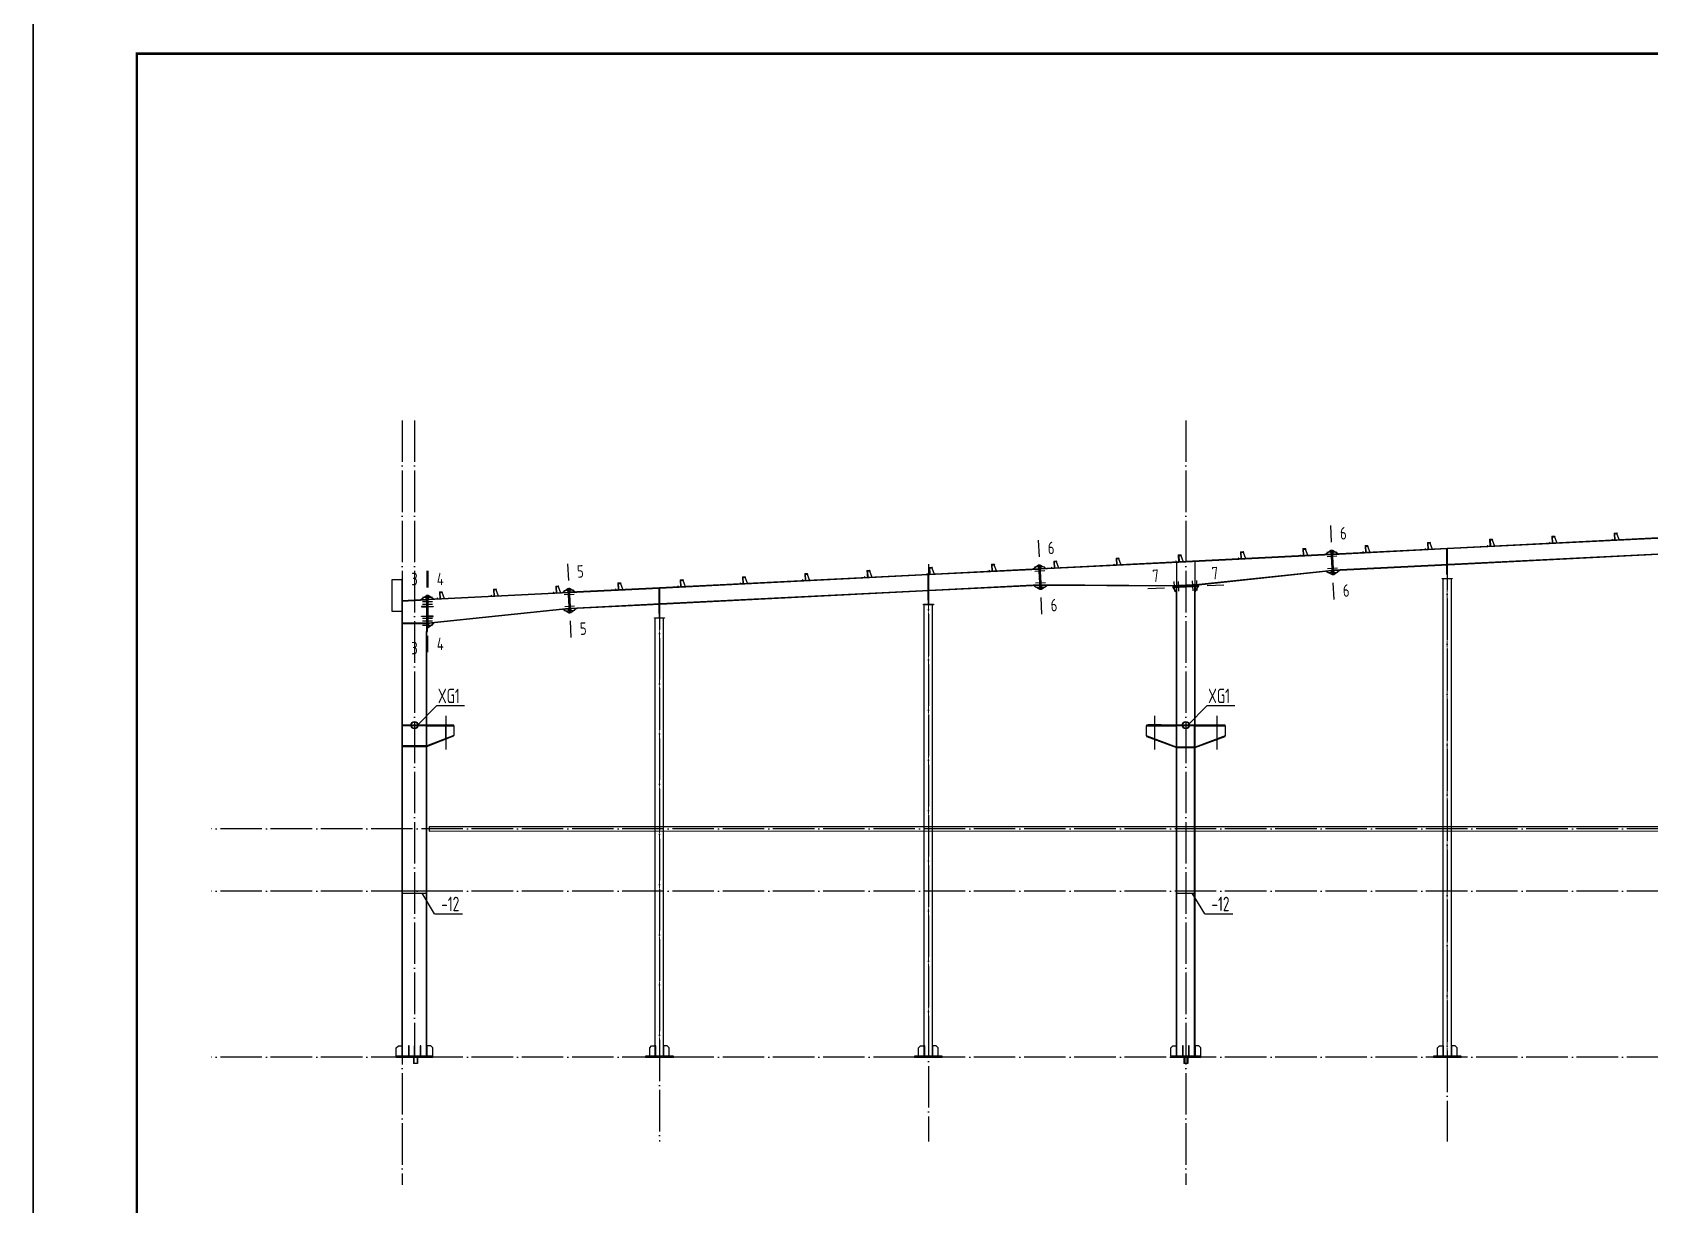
# Model space of a CAD drawing. Extents: x 447413 to 2975780, y -1432727 to 1301644.
# Drawn here: x 2617178 to 2656141, y -1015019 to -986768 of the extents above; entities that cross this region are included whole.
import ezdxf
from ezdxf.enums import TextEntityAlignment as Align

# ---------------------------------------------------------------- set-up
doc = ezdxf.new("R2010")
doc.units = 0
doc.header["$LTSCALE"] = 1000
doc.header["$MEASUREMENT"] = 0
for name, pattern in [('ACAD_ISO04W100', [30.5, 24, -3, 0.5, -3]), ('DOTE', [2.42, 2, -0.2, 0.02, -0.2]), ('线型4', [500, 150, -100, 150, -100])]:
    doc.linetypes.add(name, pattern=pattern)
for name, color, linetype in [('10', 7, 'Continuous'), ('114', 2, 'Continuous'), ('116', 1, 'Continuous'), ('14', 2, 'Continuous'), ('DOTE', 1, 'Continuous'), ('TDB_中实线', 7, 'Continuous'), ('TDB_中心线', 1, 'ACAD_ISO04W100'), ('THIN', 7, 'Continuous'), ('XG', 5, 'Continuous'), ('图框', 253, 'Continuous'), ('柱子', 3, 'Continuous'), ('钢板标注', 253, 'Continuous')]:
    doc.layers.add(name, color=color, linetype=linetype)
doc.layers.add('檩条', color=7, linetype='Continuous', lineweight=18)
doc.layers.add('门窗', color=3, linetype='线型4', lineweight=18)
doc.styles.add('PkpmHz', font='Pkpmeng', dxfattribs={"width": 0.6, "bigfont": 'hztxt'})
doc.styles.add('TSSD_Label', font='Tssdeng.shx', dxfattribs={"width": 0.7, "bigfont": 'hztxt.shx'})

# ---------------------------------------------------------------- blocks, each defined once
blk = doc.blocks.new('A$C3FEA3028')
at = {"layer": 'DOTE', "linetype": 'DOTE', "ltscale": 2}
blk.add_line((63, 169), (63, 0), dxfattribs=at)
at = {"layer": 'TDB_中实线'}
for p, q in [((5, 154), (-45, 0)), ((55, 154), (5, 154)), ((55, 160), (55, 0)), ((61, 26), (56, 26)), ((61, 0), (-45, 0))]:
    blk.add_line(p, q, dxfattribs=at)
at = {"layer": 'TDB_中实线', "const_width": 3.75}
for points in [[(64, 127), (53, 127)], [(64, 63), (53, 63)]]:
    blk.add_lwpolyline(points, dxfattribs=at)
at = {"layer": 'TDB_中实线'}
blk.add_lwpolyline([(61, 26), (55, 26), (55, 160), (61, 160)], close=True, dxfattribs=at)
at = {"layer": 'TDB_中心线', "ltscale": 20}
for p, q in [((67, 127), (51, 127)), ((67, 63), (51, 63))]:
    blk.add_line(p, q, dxfattribs=at)
at = {"layer": '檩条'}
blk.add_lwpolyline([(3, 164), (61, 164), (61, 0), (116, 0), (128, 23), (124, 25), (113, 4), (64, 4), (64, 169), (0, 169), (-12, 146), (-8, 144), (3, 164)], dxfattribs=at)
blk = doc.blocks.new('A$C6B0021A6')
at = {"layer": '图框', "color": 2, "const_width": 40, "elevation": -84000}
blk.add_lwpolyline([(20, 84120), (118920, 84120), (118920, 20), (20, 20)], close=True, dxfattribs=at)
at = {"layer": '图框', "color": 153, "const_width": 58, "elevation": -84000}
blk.add_lwpolyline([(111420, 1020), (2520, 1020), (2520, 83120), (111420, 83120)], close=True, dxfattribs=at)

msp = doc.modelspace()

# ---------------------------------------------------------------- linework, layer by layer
at = {"color": 4, "elevation": 126000}
msp.add_lwpolyline([(2720975.7, -1005912.5), (2626735.7, -1005913.7), (2626735.7, -1006015.1), (2720975.7, -1006014)], close=True, dxfattribs=at)
at = {"layer": '10'}
for p, q in [((2648451.2, -998655.1, 126000), (2648471.2, -999054.6, 126000)), ((2641411.3, -999007.3, 126000), (2641431.2, -999406.8, 126000)), ((2626685.7, -999742.4, 126000), (2626685.7, -1000142.4, 126000)), ((2626705.7, -999742.4, 126000), (2626705.7, -1000142.4, 126000)), ((2630071.2, -999574.3, 126000), (2630091.2, -999973.8, 126000)), ((2644051.5, -1000171.9, 126000), (2644451.1, -1000154.1, 126000)), ((2645880.1, -1000090.4, 126000), (2645480.5, -1000108.2, 126000)), ((2648540.2, -1000433.9, 126000), (2648520.2, -1000034.4, 126000)), ((2641500.2, -1000786, 126000), (2641480.2, -1000386.5, 126000)), ((2626705.7, -1001707.4, 126000), (2626705.7, -1001307.4, 126000)), ((2630160.1, -1001352.1, 126000), (2630140.1, -1000952.6, 126000)), ((2626685.7, -1001807.4, 126000), (2626685.7, -1001407.4, 126000))]:
    msp.add_line(p, q, dxfattribs=at)
at = {"layer": '114'}
for p, q in [((2648603.3, -999293.3, 126000), (2648363.6, -999305.3, 126000)), ((2641563.3, -999645.5, 126000), (2641323.6, -999657.5, 126000)), ((2641568.4, -999747.4, 126000), (2641328.7, -999759.3, 126000)), ((2648608.4, -999395.1, 126000), (2648368.7, -999407.1, 126000)), ((2648622.7, -999680.8, 126000), (2648383, -999692.8, 126000)), ((2641582.7, -1000033, 126000), (2641343, -1000045, 126000)), ((2641587.8, -1000134.9, 126000), (2641348.1, -1000146.8, 126000)), ((2644700.2, -1000243.1, 126000), (2644689.5, -1000003.3, 126000)), ((2644800.1, -1000238.6, 126000), (2644789.4, -999998.9, 126000)), ((2645140.2, -1000223.5, 126000), (2645129.5, -999983.7, 126000)), ((2645240.1, -1000219, 126000), (2645229.4, -999979.3, 126000)), ((2648627.8, -999782.7, 126000), (2648388.1, -999794.7, 126000)), ((2626815.7, -1000387.9, 126000), (2626575.7, -1000387.9, 126000)), ((2626815.7, -1000489.9, 126000), (2626575.7, -1000489.9, 126000)), ((2626815.7, -1000559.9, 126000), (2626575.7, -1000559.9, 126000)), ((2630223.3, -1000212.5, 126000), (2629983.6, -1000224.4, 126000)), ((2630228.4, -1000314.4, 126000), (2629988.7, -1000326.3, 126000)), ((2626815.7, -1000890.3, 126000), (2626575.7, -1000890.3, 126000)), ((2630242.7, -1000600, 126000), (2630003, -1000612, 126000)), ((2630247.8, -1000701.9, 126000), (2630008.1, -1000713.8, 126000)), ((2626815.7, -1000960.3, 126000), (2626575.7, -1000960.3, 126000)), ((2626815.7, -1001062.4, 126000), (2626575.7, -1001062.4, 126000))]:
    msp.add_line(p, q, dxfattribs=at)
at = {"layer": '114', "color": 1, "lineweight": 70}
for p, q in [((2648503.4, -999298.3, 126000), (2648463.5, -999300.3, 126000)), ((2641463.5, -999650.5, 126000), (2641423.5, -999652.5, 126000)), ((2641468.6, -999752.3, 126000), (2641428.6, -999754.3, 126000)), ((2648508.5, -999400.1, 126000), (2648468.6, -999402.1, 126000)), ((2648522.8, -999685.8, 126000), (2648482.9, -999687.8, 126000)), ((2641482.8, -1000038, 126000), (2641442.9, -1000040, 126000)), ((2641487.9, -1000139.9, 126000), (2641448, -1000141.9, 126000)), ((2644695.8, -1000143.2, 126000), (2644694, -1000103.2, 126000)), ((2644795.7, -1000138.7, 126000), (2644793.9, -1000098.8, 126000)), ((2645135.7, -1000123.6, 126000), (2645134, -1000083.6, 126000)), ((2645235.7, -1000119.1, 126000), (2645233.9, -1000079.2, 126000)), ((2648527.9, -999787.7, 126000), (2648488, -999789.7, 126000)), ((2626715.7, -1000387.9, 126000), (2626675.7, -1000387.9, 126000)), ((2626715.7, -1000489.9, 126000), (2626675.7, -1000489.9, 126000)), ((2626715.7, -1000559.9, 126000), (2626675.7, -1000559.9, 126000)), ((2630123.4, -1000217.5, 126000), (2630083.5, -1000219.5, 126000)), ((2630128.5, -1000319.4, 126000), (2630088.6, -1000321.4, 126000)), ((2626715.7, -1000890.3, 126000), (2626675.7, -1000890.3, 126000)), ((2630142.8, -1000605, 126000), (2630102.8, -1000607, 126000)), ((2630147.9, -1000706.9, 126000), (2630107.9, -1000708.9, 126000)), ((2626715.7, -1000960.3, 126000), (2626675.7, -1000960.3, 126000)), ((2626715.7, -1001062.4, 126000), (2626675.7, -1001062.4, 126000))]:
    msp.add_line(p, q, dxfattribs=at)
at = {"layer": '116', "ltscale": 0.1}
for p, q in [((2626360.7, -1011464.4, 126000), (2626360.7, -1011614.4, 126000)), ((2626369.2, -1011464.4, 126000), (2626369.2, -1011614.4, 126000)), ((2626452.2, -1011464.4, 126000), (2626452.2, -1011614.4, 126000)), ((2626460.7, -1011464.4, 126000), (2626460.7, -1011614.4, 126000)), ((2644915.7, -1011464.4, 126000), (2644915.7, -1011614.4, 126000)), ((2644924.2, -1011464.4, 126000), (2644924.2, -1011614.4, 126000)), ((2645007.2, -1011464.4, 126000), (2645007.2, -1011614.4, 126000)), ((2645015.7, -1011464.4, 126000), (2645015.7, -1011614.4, 126000)), ((2626460.7, -1011614.4, 126000), (2626360.7, -1011614.4, 126000)), ((2645015.7, -1011614.4, 126000), (2644915.7, -1011614.4, 126000))]:
    msp.add_line(p, q, dxfattribs=at)
at = {"layer": '14'}
for p, q in [((2648461.2, -999255.3, 126000), (2648330.9, -999352, 126000)), ((2648330.9, -999352, 126000), (2648445.7, -999346.2, 126000)), ((2648445.7, -999346.2, 126000), (2648464.7, -999325.3, 126000)), ((2648481.2, -999254.3, 126000), (2648461.2, -999255.3, 126000)), ((2648461.2, -999255.3, 126000), (2648490.2, -999835.6, 126000)), ((2648464.7, -999325.3, 126000), (2648461.2, -999255.3, 126000)), ((2648501.2, -999253.3, 126000), (2648481.2, -999254.3, 126000)), ((2648481.2, -999254.3, 126000), (2648510.2, -999834.6, 126000)), ((2648510.2, -999834.6, 126000), (2648481.2, -999254.3, 126000)), ((2648530.2, -999833.6, 126000), (2648501.2, -999253.3, 126000)), ((2648640.5, -999336.5, 126000), (2648501.2, -999253.3, 126000)), ((2648501.2, -999253.3, 126000), (2648504.7, -999323.3, 126000)), ((2648504.7, -999323.3, 126000), (2648525.6, -999342.2, 126000)), ((2648525.6, -999342.2, 126000), (2648640.5, -999336.5, 126000)), ((2651260.7, -999217.3, 126000), (2651248.7, -999217.9, 126000)), ((2651248.7, -999217.9, 126000), (2651248.7, -999594.4, 126000)), ((2651260.7, -999593.8, 126000), (2651260.7, -999217.3, 126000)), ((2641421.3, -999607.5, 126000), (2641290.9, -999704.1, 126000)), ((2641290.9, -999704.1, 126000), (2641405.8, -999698.4, 126000)), ((2641405.8, -999698.4, 126000), (2641424.7, -999677.4, 126000)), ((2641441.2, -999606.5, 126000), (2641421.3, -999607.5, 126000)), ((2641421.3, -999607.5, 126000), (2641450.3, -1000187.8, 126000)), ((2641424.7, -999677.4, 126000), (2641421.3, -999607.5, 126000)), ((2641461.2, -999605.5, 126000), (2641441.2, -999606.5, 126000)), ((2641441.2, -999606.5, 126000), (2641470.2, -1000186.8, 126000)), ((2641470.2, -1000186.8, 126000), (2641441.2, -999606.5, 126000)), ((2641490.2, -1000185.8, 126000), (2641461.2, -999605.5, 126000)), ((2641600.5, -999688.7, 126000), (2641461.2, -999605.5, 126000)), ((2641461.2, -999605.5, 126000), (2641464.7, -999675.4, 126000)), ((2641464.7, -999675.4, 126000), (2641485.7, -999694.4, 126000)), ((2641485.7, -999694.4, 126000), (2641600.5, -999688.7, 126000)), ((2644750.7, -999543.2, 126000), (2644740.7, -999543.7, 126000)), ((2644740.7, -999543.7, 126000), (2644740.7, -1000101.1, 126000)), ((2644750.7, -1000100.7, 126000), (2644750.7, -999543.2, 126000)), ((2645190.7, -999521.2, 126000), (2645180.7, -999521.7, 126000)), ((2645180.7, -999521.7, 126000), (2645180.7, -1000081.5, 126000)), ((2645190.7, -1000081.1, 126000), (2645190.7, -999521.2, 126000)), ((2648465.8, -999746.9, 126000), (2648351.5, -999759.2, 126000)), ((2648351.5, -999759.2, 126000), (2648490.2, -999834.6, 126000)), ((2648486.7, -999764.7, 126000), (2648465.8, -999746.9, 126000)), ((2648490.2, -999834.6, 126000), (2648486.7, -999764.7, 126000)), ((2648545.6, -999741.7, 126000), (2648526.7, -999762.7, 126000)), ((2648526.7, -999762.7, 126000), (2648530.2, -999832.6, 126000)), ((2648530.2, -999832.6, 126000), (2648660.5, -999736, 126000)), ((2648660.5, -999736, 126000), (2648545.6, -999741.7, 126000)), ((2651248.7, -999594.4, 126000), (2651260.7, -999593.8, 126000)), ((2651260.7, -999605.8, 126000), (2651248.7, -999606.4, 126000)), ((2651248.7, -999606.4, 126000), (2651248.7, -999825.6, 126000)), ((2651260.7, -999825.6, 126000), (2651260.7, -999605.8, 126000)), ((2651270.7, -999705.6, 126000), (2651260.7, -999705.6, 126000)), ((2651260.7, -999705.6, 126000), (2651260.7, -999925.6, 126000)), ((2651270.7, -999925.6, 126000), (2651270.7, -999705.6, 126000)), ((2632280.7, -1000166.7, 126000), (2632268.7, -1000167.3, 126000)), ((2632268.7, -1000167.3, 126000), (2632268.7, -1000543.8, 126000)), ((2632280.7, -1000543.2, 126000), (2632280.7, -1000166.7, 126000)), ((2638760.7, -999842.7, 126000), (2638748.7, -999843.3, 126000)), ((2638748.7, -999843.3, 126000), (2638748.7, -1000219.7, 126000)), ((2638760.7, -1000219.1, 126000), (2638760.7, -999842.7, 126000)), ((2641425.7, -1000097.9, 126000), (2641310.9, -1000103.7, 126000)), ((2641310.9, -1000103.7, 126000), (2641450.2, -1000186.8, 126000)), ((2641446.7, -1000116.9, 126000), (2641425.7, -1000097.9, 126000)), ((2641450.2, -1000186.8, 126000), (2641446.7, -1000116.9, 126000)), ((2641505.7, -1000095.1, 126000), (2641486.7, -1000114.9, 126000)), ((2641486.7, -1000114.9, 126000), (2641490.2, -1000184.8, 126000)), ((2641490.2, -1000184.8, 126000), (2641620.7, -1000095.9, 126000)), ((2641620.7, -1000095.9, 126000), (2641505.7, -1000095.1, 126000)), ((2645278.9, -1000077.1, 126000), (2644649.1, -1000105.2, 126000)), ((2644649.1, -1000105.2, 126000), (2644650, -1000125.2, 126000)), ((2644650, -1000125.2, 126000), (2645279.8, -1000097.1, 126000)), ((2645279.8, -1000097.1, 126000), (2644650, -1000125.2, 126000)), ((2644650, -1000125.2, 126000), (2644650.9, -1000145.2, 126000)), ((2644650.9, -1000145.2, 126000), (2645280.7, -1000117.1, 126000)), ((2644720.7, -1000142.1, 126000), (2644655.8, -1000145, 126000)), ((2644655.8, -1000145, 126000), (2644740.7, -1000271.2, 126000)), ((2644740.7, -1000161.2, 126000), (2644720.7, -1000142.1, 126000)), ((2644740.7, -1000101.1, 126000), (2644750.7, -1000100.7, 126000)), ((2644740.7, -1000271.2, 126000), (2644740.7, -1000161.2, 126000)), ((2645180.7, -1000081.5, 126000), (2645190.7, -1000081.1, 126000)), ((2645190.7, -1000251.1, 126000), (2645275.6, -1000117.3, 126000)), ((2645210.7, -1000120.2, 126000), (2645190.7, -1000141.1, 126000)), ((2645190.7, -1000141.1, 126000), (2645190.7, -1000251.1, 126000)), ((2645275.6, -1000117.3, 126000), (2645210.7, -1000120.2, 126000)), ((2645279.8, -1000097.1, 126000), (2645278.9, -1000077.1, 126000)), ((2645280.7, -1000117.1, 126000), (2645279.8, -1000097.1, 126000)), ((2648490.2, -999835.6, 126000), (2648510.2, -999834.6, 126000)), ((2648510.2, -999834.6, 126000), (2648530.2, -999833.6, 126000)), ((2651145.7, -999935.6, 126000), (2651145.7, -999925.6, 126000)), ((2651145.7, -999925.6, 126000), (2651385.7, -999925.6, 126000)), ((2651385.7, -999935.6, 126000), (2651145.7, -999935.6, 126000)), ((2651248.7, -999825.6, 126000), (2651260.7, -999825.6, 126000)), ((2651260.7, -999925.6, 126000), (2651270.7, -999925.6, 126000)), ((2651385.7, -999925.6, 126000), (2651385.7, -999935.6, 126000)), ((2626675.7, -1000434.9, 126000), (2626085.7, -1000464.4, 126000)), ((2626085.7, -1000476.4, 126000), (2626675.7, -1000446.9, 126000)), ((2626085.7, -1000464.4, 126000), (2626085.7, -1000476.4, 126000)), ((2626675.7, -1000344.9, 126000), (2626540.9, -1000441.7, 126000)), ((2626540.9, -1000441.7, 126000), (2626655.7, -1000435.9, 126000)), ((2626655.7, -1000435.9, 126000), (2626675.7, -1000414.9, 126000)), ((2626695.7, -1000342.4, 126000), (2626675.7, -1000342.4, 126000)), ((2626675.7, -1000342.4, 126000), (2626675.7, -1001207.4, 126000)), ((2626675.7, -1000414.9, 126000), (2626675.7, -1000344.9, 126000)), ((2626675.7, -1000446.9, 126000), (2626675.7, -1000434.9, 126000)), ((2626695.7, -1001207.4, 126000), (2626695.7, -1000342.4, 126000)), ((2626715.7, -1000342.4, 126000), (2626695.7, -1000342.4, 126000)), ((2626695.7, -1000342.4, 126000), (2626695.7, -1001107.4, 126000)), ((2626715.7, -1001107.4, 126000), (2626715.7, -1000342.4, 126000)), ((2626850.5, -1000426.2, 126000), (2626715.7, -1000342.9, 126000)), ((2626715.7, -1000342.9, 126000), (2626715.7, -1000412.9, 126000)), ((2626715.7, -1000412.9, 126000), (2626735.7, -1000431.9, 126000)), ((2626735.7, -1000431.9, 126000), (2626850.5, -1000426.2, 126000)), ((2630081.2, -1000174.5, 126000), (2629950.9, -1000271.2, 126000)), ((2629950.9, -1000271.2, 126000), (2630065.7, -1000265.4, 126000)), ((2630065.7, -1000265.4, 126000), (2630084.7, -1000244.4, 126000)), ((2630101.2, -1000173.5, 126000), (2630081.2, -1000174.5, 126000)), ((2630081.2, -1000174.5, 126000), (2630110.2, -1000753.8, 126000)), ((2630084.7, -1000244.4, 126000), (2630081.2, -1000174.5, 126000)), ((2630121.2, -1000172.5, 126000), (2630101.2, -1000173.5, 126000)), ((2630101.2, -1000173.5, 126000), (2630130.2, -1000752.8, 126000)), ((2630130.2, -1000752.8, 126000), (2630101.2, -1000173.5, 126000)), ((2630150.1, -1000751.8, 126000), (2630121.2, -1000172.5, 126000)), ((2630260.5, -1000255.7, 126000), (2630121.2, -1000172.5, 126000)), ((2630121.2, -1000172.5, 126000), (2630124.7, -1000242.4, 126000)), ((2630124.7, -1000242.4, 126000), (2630145.6, -1000261.4, 126000)), ((2630145.6, -1000261.4, 126000), (2630260.5, -1000255.7, 126000)), ((2632268.7, -1000543.8, 126000), (2632280.7, -1000543.2, 126000)), ((2632280.7, -1000555.1, 126000), (2632268.7, -1000555.7, 126000)), ((2632268.7, -1000555.7, 126000), (2632268.7, -1000774.9, 126000)), ((2632280.7, -1000774.9, 126000), (2632280.7, -1000555.1, 126000)), ((2638645.7, -1000560.9, 126000), (2638645.7, -1000550.9, 126000)), ((2638645.7, -1000550.9, 126000), (2638885.7, -1000550.9, 126000)), ((2638885.7, -1000560.9, 126000), (2638645.7, -1000560.9, 126000)), ((2638748.7, -1000219.7, 126000), (2638760.7, -1000219.1, 126000)), ((2638760.7, -1000231.2, 126000), (2638748.7, -1000231.8, 126000)), ((2638748.7, -1000231.8, 126000), (2638748.7, -1000450.9, 126000)), ((2638748.7, -1000450.9, 126000), (2638760.7, -1000450.9, 126000)), ((2638760.7, -1000450.9, 126000), (2638760.7, -1000231.2, 126000)), ((2638770.7, -1000330.9, 126000), (2638760.7, -1000330.9, 126000)), ((2638760.7, -1000330.9, 126000), (2638760.7, -1000550.9, 126000)), ((2638760.7, -1000550.9, 126000), (2638770.7, -1000550.9, 126000)), ((2638770.7, -1000550.9, 126000), (2638770.7, -1000330.9, 126000)), ((2638885.7, -1000550.9, 126000), (2638885.7, -1000560.9, 126000)), ((2641450.3, -1000187.8, 126000), (2641470.2, -1000186.8, 126000)), ((2641470.2, -1000186.8, 126000), (2641490.2, -1000185.8, 126000)), ((2626675.7, -1000604.9, 126000), (2626555.7, -1000604.9, 126000)), ((2626555.7, -1000604.9, 126000), (2626555.7, -1000614.9, 126000)), ((2626555.7, -1000614.9, 126000), (2626675.7, -1000614.9, 126000)), ((2626555.7, -1000845.3, 126000), (2626555.7, -1000835.3, 126000)), ((2626555.7, -1000835.3, 126000), (2626675.7, -1000835.3, 126000)), ((2626675.7, -1000845.3, 126000), (2626555.7, -1000845.3, 126000)), ((2626675.7, -1000614.9, 126000), (2626675.7, -1000604.9, 126000)), ((2626675.7, -1000835.3, 126000), (2626675.7, -1000845.3, 126000)), ((2626715.7, -1000604.9, 126000), (2626835.7, -1000604.9, 126000)), ((2626715.7, -1000614.9, 126000), (2626715.7, -1000604.9, 126000)), ((2626835.7, -1000614.9, 126000), (2626715.7, -1000614.9, 126000)), ((2626835.7, -1000835.3, 126000), (2626715.7, -1000835.3, 126000)), ((2626715.7, -1000835.3, 126000), (2626715.7, -1000845.3, 126000)), ((2626715.7, -1000845.3, 126000), (2626835.7, -1000845.3, 126000)), ((2626835.7, -1000604.9, 126000), (2626835.7, -1000614.9, 126000)), ((2626835.7, -1000845.3, 126000), (2626835.7, -1000835.3, 126000)), ((2630085.8, -1000666, 126000), (2629971.4, -1000677.9, 126000)), ((2629971.4, -1000677.9, 126000), (2630110.2, -1000753.8, 126000)), ((2630106.7, -1000683.9, 126000), (2630085.8, -1000666, 126000)), ((2630110.2, -1000753.8, 126000), (2630106.7, -1000683.9, 126000)), ((2630110.2, -1000753.8, 126000), (2630130.2, -1000752.8, 126000)), ((2630130.2, -1000752.8, 126000), (2630150.1, -1000751.8, 126000)), ((2630165.6, -1000660.9, 126000), (2630146.6, -1000681.9, 126000)), ((2630146.6, -1000681.9, 126000), (2630150.1, -1000751.8, 126000)), ((2630150.1, -1000751.8, 126000), (2630280.5, -1000655.2, 126000)), ((2630280.5, -1000655.2, 126000), (2630165.6, -1000660.9, 126000)), ((2632165.7, -1000884.9, 126000), (2632165.7, -1000874.9, 126000)), ((2632165.7, -1000874.9, 126000), (2632405.7, -1000874.9, 126000)), ((2632405.7, -1000884.9, 126000), (2632165.7, -1000884.9, 126000)), ((2632268.7, -1000774.9, 126000), (2632280.7, -1000774.9, 126000)), ((2632290.7, -1000654.9, 126000), (2632280.7, -1000654.9, 126000)), ((2632280.7, -1000654.9, 126000), (2632280.7, -1000874.9, 126000)), ((2632280.7, -1000874.9, 126000), (2632290.7, -1000874.9, 126000)), ((2632290.7, -1000874.9, 126000), (2632290.7, -1000654.9, 126000)), ((2632405.7, -1000874.9, 126000), (2632405.7, -1000884.9, 126000)), ((2626675.7, -1001005.3, 126000), (2626095.7, -1001005.3, 126000)), ((2626095.7, -1001005.3, 126000), (2626095.7, -1001017.3, 126000)), ((2626095.7, -1001017.3, 126000), (2626675.7, -1001017.3, 126000)), ((2626675.7, -1001017.3, 126000), (2626675.7, -1001005.3, 126000)), ((2626675.7, -1001207.4, 126000), (2626695.7, -1001207.4, 126000)), ((2626695.7, -1001107.4, 126000), (2626715.7, -1001107.4, 126000)), ((2626715.7, -1001107.4, 126000), (2626850, -1001003.4, 126000)), ((2626735.6, -1001015.3, 126000), (2626715.7, -1001037.4, 126000)), ((2626715.7, -1001037.4, 126000), (2626715.7, -1001107.4, 126000)), ((2626850, -1001003.4, 126000), (2626735.6, -1001015.3, 126000)), ((2626673.7, -1003464.4, 126000), (2626097.7, -1003464.4, 126000)), ((2626097.7, -1003464.4, 126000), (2626097.7, -1003474.4, 126000)), ((2626097.7, -1003474.4, 126000), (2626673.7, -1003474.4, 126000)), ((2626673.7, -1003474.4, 126000), (2626673.7, -1003464.4, 126000)), ((2627335.7, -1003464.4, 126000), (2626685.7, -1003464.4, 126000)), ((2626685.7, -1003464.4, 126000), (2626685.7, -1003476.4, 126000)), ((2626685.7, -1003962.4, 126000), (2626685.7, -1003476.4, 126000)), ((2626685.7, -1003476.4, 126000), (2627335.7, -1003476.4, 126000)), ((2626685.7, -1003476.4, 126000), (2627335.7, -1003476.4, 126000)), ((2627005.7, -1003452.4, 126000), (2627265.7, -1003452.4, 126000)), ((2627005.7, -1003464.4, 126000), (2627005.7, -1003452.4, 126000)), ((2627265.7, -1003464.4, 126000), (2627005.7, -1003464.4, 126000)), ((2627140.7, -1003476.4, 126000), (2627130.7, -1003476.4, 126000)), ((2627130.7, -1003476.4, 126000), (2627130.7, -1003791.3, 126000)), ((2627140.7, -1003787.4, 126000), (2627140.7, -1003476.4, 126000)), ((2627265.7, -1003452.4, 126000), (2627265.7, -1003464.4, 126000)), ((2627335.7, -1003476.4, 126000), (2627335.7, -1003464.4, 126000)), ((2627335.7, -1003476.4, 126000), (2627335.7, -1003712.4, 126000)), ((2644740.7, -1003464.4, 126000), (2644015.7, -1003464.4, 126000)), ((2644015.7, -1003464.4, 126000), (2644015.7, -1003476.4, 126000)), ((2644015.7, -1003722.4, 126000), (2644015.7, -1003476.4, 126000)), ((2644015.7, -1003476.4, 126000), (2644740.7, -1003476.4, 126000)), ((2644015.7, -1003476.4, 126000), (2644740.7, -1003476.4, 126000)), ((2644370.7, -1003452.4, 126000), (2644060.7, -1003452.4, 126000)), ((2644060.7, -1003452.4, 126000), (2644060.7, -1003464.4, 126000)), ((2644060.7, -1003464.4, 126000), (2644370.7, -1003464.4, 126000)), ((2644221.2, -1003476.4, 126000), (2644210.2, -1003476.4, 126000)), ((2644210.2, -1003476.4, 126000), (2644210.2, -1003794.8, 126000)), ((2644221.2, -1003798.9, 126000), (2644221.2, -1003476.4, 126000)), ((2644370.7, -1003464.4, 126000), (2644370.7, -1003452.4, 126000)), ((2644740.7, -1003476.4, 126000), (2644740.7, -1003464.4, 126000)), ((2644740.7, -1003476.4, 126000), (2644740.7, -1003992.4, 126000)), ((2645178.7, -1003464.4, 126000), (2644752.7, -1003464.4, 126000)), ((2644752.7, -1003464.4, 126000), (2644752.7, -1003475.4, 126000)), ((2644752.7, -1003475.4, 126000), (2645178.7, -1003475.4, 126000)), ((2645178.7, -1003475.4, 126000), (2645178.7, -1003464.4, 126000)), ((2645915.7, -1003464.4, 126000), (2645190.7, -1003464.4, 126000)), ((2645190.7, -1003464.4, 126000), (2645190.7, -1003476.4, 126000)), ((2645190.7, -1003992.4, 126000), (2645190.7, -1003476.4, 126000)), ((2645190.7, -1003476.4, 126000), (2645915.7, -1003476.4, 126000)), ((2645190.7, -1003476.4, 126000), (2645915.7, -1003476.4, 126000)), ((2645560.7, -1003452.4, 126000), (2645870.7, -1003452.4, 126000)), ((2645560.7, -1003464.4, 126000), (2645560.7, -1003452.4, 126000)), ((2645870.7, -1003464.4, 126000), (2645560.7, -1003464.4, 126000)), ((2645721.2, -1003476.4, 126000), (2645710.2, -1003476.4, 126000)), ((2645710.2, -1003476.4, 126000), (2645710.2, -1003798.9, 126000)), ((2645721.2, -1003794.8, 126000), (2645721.2, -1003476.4, 126000)), ((2645870.7, -1003452.4, 126000), (2645870.7, -1003464.4, 126000)), ((2645915.7, -1003476.4, 126000), (2645915.7, -1003464.4, 126000)), ((2645915.7, -1003476.4, 126000), (2645915.7, -1003722.4, 126000)), ((2626673.7, -1003964.4, 126000), (2626097.7, -1003964.4, 126000)), ((2626097.7, -1003964.4, 126000), (2626097.7, -1003974.4, 126000)), ((2626097.7, -1003974.4, 126000), (2626673.7, -1003974.4, 126000)), ((2626673.7, -1003974.4, 126000), (2626673.7, -1003964.4, 126000)), ((2627335.7, -1003712.4, 126000), (2626685.7, -1003962.4, 126000)), ((2627335.7, -1003712.4, 126000), (2626685.7, -1003962.4, 126000)), ((2626685.7, -1003974.4, 126000), (2627335.7, -1003724.4, 126000)), ((2626685.7, -1003962.4, 126000), (2626685.7, -1003974.4, 126000)), ((2627130.7, -1003791.3, 126000), (2627140.7, -1003787.4, 126000)), ((2627335.7, -1003724.4, 126000), (2627335.7, -1003712.4, 126000)), ((2644740.7, -1003992.4, 126000), (2644015.7, -1003722.4, 126000)), ((2644740.7, -1003992.4, 126000), (2644015.7, -1003722.4, 126000)), ((2644015.7, -1003722.4, 126000), (2644015.7, -1003734.4, 126000)), ((2644015.7, -1003734.4, 126000), (2644740.7, -1004004.4, 126000)), ((2644210.2, -1003794.8, 126000), (2644221.2, -1003798.9, 126000)), ((2644740.7, -1004004.4, 126000), (2644740.7, -1003992.4, 126000)), ((2645178.7, -1003993.4, 126000), (2644752.7, -1003993.4, 126000)), ((2644752.7, -1003993.4, 126000), (2644752.7, -1004004.4, 126000)), ((2644752.7, -1004004.4, 126000), (2645178.7, -1004004.4, 126000)), ((2645178.7, -1004004.4, 126000), (2645178.7, -1003993.4, 126000)), ((2645915.7, -1003722.4, 126000), (2645190.7, -1003992.4, 126000)), ((2645915.7, -1003722.4, 126000), (2645190.7, -1003992.4, 126000)), ((2645190.7, -1004004.4, 126000), (2645915.7, -1003734.4, 126000)), ((2645190.7, -1003992.4, 126000), (2645190.7, -1004004.4, 126000)), ((2645710.2, -1003798.9, 126000), (2645721.2, -1003794.8, 126000)), ((2645915.7, -1003734.4, 126000), (2645915.7, -1003722.4, 126000)), ((2625945.7, -1011242.4, 126000), (2625995.7, -1011192.4, 126000)), ((2625945.7, -1011442.4, 126000), (2625945.7, -1011242.4, 126000)), ((2626825.7, -1011442.4, 126000), (2625945.7, -1011442.4, 126000)), ((2625945.7, -1011442.4, 126000), (2625945.7, -1011464.4, 126000)), ((2626065.7, -1011442.4, 126000), (2625945.7, -1011442.4, 126000)), ((2625945.7, -1011464.4, 126000), (2626825.7, -1011464.4, 126000)), ((2625995.7, -1011192.4, 126000), (2626085.7, -1011192.4, 126000)), ((2626085.7, -1011422.4, 126000), (2626065.7, -1011442.4, 126000)), ((2626085.7, -1011192.4, 126000), (2626085.7, -1011422.4, 126000)), ((2626095.7, -1011192.4, 126000), (2626085.7, -1011192.4, 126000)), ((2626085.7, -1011192.4, 126000), (2626085.7, -1011442.4, 126000)), ((2626085.7, -1011442.4, 126000), (2626095.7, -1011442.4, 126000)), ((2626095.7, -1011442.4, 126000), (2626095.7, -1011192.4, 126000)), ((2626253.7, -1011192.4, 126000), (2626237.7, -1011192.4, 126000)), ((2626237.7, -1011192.4, 126000), (2626237.7, -1011442.4, 126000)), ((2626237.7, -1011442.4, 126000), (2626253.7, -1011442.4, 126000)), ((2626253.7, -1011442.4, 126000), (2626253.7, -1011192.4, 126000)), ((2626393.7, -1011192.4, 126000), (2626377.7, -1011192.4, 126000)), ((2626377.7, -1011192.4, 126000), (2626377.7, -1011442.4, 126000)), ((2626377.7, -1011442.4, 126000), (2626393.7, -1011442.4, 126000)), ((2626393.7, -1011442.4, 126000), (2626393.7, -1011192.4, 126000)), ((2626533.7, -1011192.4, 126000), (2626517.7, -1011192.4, 126000)), ((2626517.7, -1011192.4, 126000), (2626517.7, -1011442.4, 126000)), ((2626517.7, -1011442.4, 126000), (2626533.7, -1011442.4, 126000)), ((2626533.7, -1011442.4, 126000), (2626533.7, -1011192.4, 126000)), ((2626685.7, -1011192.4, 126000), (2626675.7, -1011192.4, 126000)), ((2626675.7, -1011192.4, 126000), (2626675.7, -1011442.4, 126000)), ((2626675.7, -1011442.4, 126000), (2626685.7, -1011442.4, 126000)), ((2626775.7, -1011192.4, 126000), (2626685.7, -1011192.4, 126000)), ((2626685.7, -1011192.4, 126000), (2626685.7, -1011422.4, 126000)), ((2626685.7, -1011442.4, 126000), (2626685.7, -1011192.4, 126000)), ((2626685.7, -1011422.4, 126000), (2626705.7, -1011442.4, 126000)), ((2626705.7, -1011442.4, 126000), (2626825.7, -1011442.4, 126000)), ((2626825.7, -1011242.4, 126000), (2626775.7, -1011192.4, 126000)), ((2626825.7, -1011442.4, 126000), (2626825.7, -1011242.4, 126000)), ((2626825.7, -1011464.4, 126000), (2626825.7, -1011442.4, 126000)), ((2644605.7, -1011237.4, 126000), (2644650.7, -1011192.4, 126000)), ((2644605.7, -1011442.4, 126000), (2644605.7, -1011237.4, 126000)), ((2645325.7, -1011442.4, 126000), (2644605.7, -1011442.4, 126000)), ((2644605.7, -1011442.4, 126000), (2644605.7, -1011464.4, 126000)), ((2644720.7, -1011442.4, 126000), (2644605.7, -1011442.4, 126000)), ((2644605.7, -1011464.4, 126000), (2645325.7, -1011464.4, 126000)), ((2644650.7, -1011192.4, 126000), (2644740.7, -1011192.4, 126000)), ((2644740.7, -1011422.4, 126000), (2644720.7, -1011442.4, 126000)), ((2644740.7, -1011192.4, 126000), (2644740.7, -1011422.4, 126000)), ((2644750.7, -1011192.4, 126000), (2644740.7, -1011192.4, 126000)), ((2644740.7, -1011192.4, 126000), (2644740.7, -1011442.4, 126000)), ((2644740.7, -1011442.4, 126000), (2644750.7, -1011442.4, 126000)), ((2644750.7, -1011442.4, 126000), (2644750.7, -1011192.4, 126000)), ((2644900, -1011192.4, 126000), (2644884, -1011192.4, 126000)), ((2644884, -1011192.4, 126000), (2644884, -1011442.4, 126000)), ((2644884, -1011442.4, 126000), (2644900, -1011442.4, 126000)), ((2644900, -1011442.4, 126000), (2644900, -1011192.4, 126000)), ((2645047.4, -1011192.4, 126000), (2645031.4, -1011192.4, 126000)), ((2645031.4, -1011192.4, 126000), (2645031.4, -1011442.4, 126000)), ((2645031.4, -1011442.4, 126000), (2645047.4, -1011442.4, 126000)), ((2645047.4, -1011442.4, 126000), (2645047.4, -1011192.4, 126000)), ((2645190.7, -1011192.4, 126000), (2645180.7, -1011192.4, 126000)), ((2645180.7, -1011192.4, 126000), (2645180.7, -1011442.4, 126000)), ((2645180.7, -1011442.4, 126000), (2645190.7, -1011442.4, 126000)), ((2645280.7, -1011192.4, 126000), (2645190.7, -1011192.4, 126000)), ((2645190.7, -1011192.4, 126000), (2645190.7, -1011422.4, 126000)), ((2645190.7, -1011442.4, 126000), (2645190.7, -1011192.4, 126000)), ((2645190.7, -1011422.4, 126000), (2645210.7, -1011442.4, 126000)), ((2645210.7, -1011442.4, 126000), (2645325.7, -1011442.4, 126000)), ((2645325.7, -1011237.4, 126000), (2645280.7, -1011192.4, 126000)), ((2645325.7, -1011442.4, 126000), (2645325.7, -1011237.4, 126000)), ((2645325.7, -1011464.4, 126000), (2645325.7, -1011442.4, 126000))]:
    msp.add_line(p, q, dxfattribs=at)
at = {"layer": '14', "ltscale": 100}
for p, q in [((2626685.7, -1007464.4, 126000), (2626097.7, -1007464.4, 126000)), ((2626097.7, -1007514.4, 126000), (2626685.7, -1007514.4, 126000)), ((2645190.7, -1007464.4, 126000), (2644740.7, -1007464.4, 126000)), ((2644740.7, -1007514.4, 126000), (2645190.7, -1007514.4, 126000))]:
    msp.add_line(p, q, dxfattribs=at)
at = {"layer": '14', "ltscale": 0.1}
for p, q in [((2632620.7, -1011444.4, 126000), (2631950.7, -1011444.4, 126000)), ((2631950.7, -1011444.4, 126000), (2631950.7, -1011464.4, 126000)), ((2631950.7, -1011464.4, 126000), (2632620.7, -1011464.4, 126000)), ((2632050.7, -1011239.4, 126000), (2632095.7, -1011194.4, 126000)), ((2632050.7, -1011444.4, 126000), (2632050.7, -1011239.4, 126000)), ((2632165.7, -1011444.4, 126000), (2632050.7, -1011444.4, 126000)), ((2632095.7, -1011194.4, 126000), (2632185.7, -1011194.4, 126000)), ((2632185.7, -1011424.4, 126000), (2632165.7, -1011444.4, 126000)), ((2632185.7, -1011194.4, 126000), (2632185.7, -1011424.4, 126000)), ((2632195.7, -1011194.4, 126000), (2632185.7, -1011194.4, 126000)), ((2632185.7, -1011194.4, 126000), (2632185.7, -1011444.4, 126000)), ((2632185.7, -1011444.4, 126000), (2632195.7, -1011444.4, 126000)), ((2632195.7, -1011444.4, 126000), (2632195.7, -1011194.4, 126000)), ((2632385.7, -1011194.4, 126000), (2632375.7, -1011194.4, 126000)), ((2632375.7, -1011194.4, 126000), (2632375.7, -1011444.4, 126000)), ((2632375.7, -1011444.4, 126000), (2632385.7, -1011444.4, 126000)), ((2632475.7, -1011194.4, 126000), (2632385.7, -1011194.4, 126000)), ((2632385.7, -1011194.4, 126000), (2632385.7, -1011424.4, 126000)), ((2632385.7, -1011444.4, 126000), (2632385.7, -1011194.4, 126000)), ((2632385.7, -1011424.4, 126000), (2632405.7, -1011444.4, 126000)), ((2632405.7, -1011444.4, 126000), (2632520.7, -1011444.4, 126000)), ((2632520.7, -1011239.4, 126000), (2632475.7, -1011194.4, 126000)), ((2632520.7, -1011444.4, 126000), (2632520.7, -1011239.4, 126000)), ((2632620.7, -1011464.4, 126000), (2632620.7, -1011444.4, 126000)), ((2639100.7, -1011444.4, 126000), (2638430.7, -1011444.4, 126000)), ((2638430.7, -1011444.4, 126000), (2638430.7, -1011464.4, 126000)), ((2638430.7, -1011464.4, 126000), (2639100.7, -1011464.4, 126000)), ((2638530.7, -1011239.4, 126000), (2638575.7, -1011194.4, 126000)), ((2638530.7, -1011444.4, 126000), (2638530.7, -1011239.4, 126000)), ((2638645.7, -1011444.4, 126000), (2638530.7, -1011444.4, 126000)), ((2638575.7, -1011194.4, 126000), (2638665.7, -1011194.4, 126000)), ((2638665.7, -1011424.4, 126000), (2638645.7, -1011444.4, 126000)), ((2638665.7, -1011194.4, 126000), (2638665.7, -1011424.4, 126000)), ((2638675.7, -1011194.4, 126000), (2638665.7, -1011194.4, 126000)), ((2638665.7, -1011194.4, 126000), (2638665.7, -1011444.4, 126000)), ((2638665.7, -1011444.4, 126000), (2638675.7, -1011444.4, 126000)), ((2638675.7, -1011444.4, 126000), (2638675.7, -1011194.4, 126000)), ((2638865.7, -1011194.4, 126000), (2638855.7, -1011194.4, 126000)), ((2638855.7, -1011194.4, 126000), (2638855.7, -1011444.4, 126000)), ((2638855.7, -1011444.4, 126000), (2638865.7, -1011444.4, 126000)), ((2638955.7, -1011194.4, 126000), (2638865.7, -1011194.4, 126000)), ((2638865.7, -1011194.4, 126000), (2638865.7, -1011424.4, 126000)), ((2638865.7, -1011444.4, 126000), (2638865.7, -1011194.4, 126000)), ((2638865.7, -1011424.4, 126000), (2638885.7, -1011444.4, 126000)), ((2638885.7, -1011444.4, 126000), (2639000.7, -1011444.4, 126000)), ((2639000.7, -1011239.4, 126000), (2638955.7, -1011194.4, 126000)), ((2639000.7, -1011444.4, 126000), (2639000.7, -1011239.4, 126000)), ((2639100.7, -1011464.4, 126000), (2639100.7, -1011444.4, 126000)), ((2651600.7, -1011444.4, 126000), (2650930.7, -1011444.4, 126000)), ((2650930.7, -1011444.4, 126000), (2650930.7, -1011464.4, 126000)), ((2650930.7, -1011464.4, 126000), (2651600.7, -1011464.4, 126000)), ((2651030.7, -1011239.4, 126000), (2651075.7, -1011194.4, 126000)), ((2651030.7, -1011444.4, 126000), (2651030.7, -1011239.4, 126000)), ((2651145.7, -1011444.4, 126000), (2651030.7, -1011444.4, 126000)), ((2651075.7, -1011194.4, 126000), (2651165.7, -1011194.4, 126000)), ((2651165.7, -1011424.4, 126000), (2651145.7, -1011444.4, 126000)), ((2651165.7, -1011194.4, 126000), (2651165.7, -1011424.4, 126000)), ((2651175.7, -1011194.4, 126000), (2651165.7, -1011194.4, 126000)), ((2651165.7, -1011194.4, 126000), (2651165.7, -1011444.4, 126000)), ((2651165.7, -1011444.4, 126000), (2651175.7, -1011444.4, 126000)), ((2651175.7, -1011444.4, 126000), (2651175.7, -1011194.4, 126000)), ((2651365.7, -1011194.4, 126000), (2651355.7, -1011194.4, 126000)), ((2651355.7, -1011194.4, 126000), (2651355.7, -1011444.4, 126000)), ((2651355.7, -1011444.4, 126000), (2651365.7, -1011444.4, 126000)), ((2651455.7, -1011194.4, 126000), (2651365.7, -1011194.4, 126000)), ((2651365.7, -1011194.4, 126000), (2651365.7, -1011424.4, 126000)), ((2651365.7, -1011444.4, 126000), (2651365.7, -1011194.4, 126000)), ((2651365.7, -1011424.4, 126000), (2651385.7, -1011444.4, 126000)), ((2651385.7, -1011444.4, 126000), (2651500.7, -1011444.4, 126000)), ((2651500.7, -1011239.4, 126000), (2651455.7, -1011194.4, 126000)), ((2651500.7, -1011444.4, 126000), (2651500.7, -1011239.4, 126000)), ((2651600.7, -1011464.4, 126000), (2651600.7, -1011444.4, 126000))]:
    msp.add_line(p, q, dxfattribs=at)
at = {"layer": 'DOTE', "color": 8, "linetype": 'DOTE', "ltscale": 0.5}
for p, q in [((2626085.7, -996118.2, 126000), (2626085.7, -1014542.3, 126000)), ((2626385.7, -996118.2, 126000), (2626385.7, -1011464.4, 126000)), ((2644965.7, -996118.2, 126000), (2644965.7, -1014542.3, 126000)), ((2651265.7, -999205.1, 126000), (2651265.7, -1013500.5, 126000)), ((2638765.7, -999580.4, 126000), (2638765.7, -1013500.5, 126000)), ((2632285.7, -1000154.4, 126000), (2632285.7, -1013500.5, 126000)), ((2723139.5, -1005964.4, 126000), (2621493.9, -1005964.4, 126000)), ((2723139.5, -1007464.4, 126000), (2621493.9, -1007464.4, 126000)), ((2723139.5, -1011464.4, 126000), (2621493.9, -1011464.4, 126000))]:
    msp.add_line(p, q, dxfattribs=at)
at = {"layer": 'DOTE'}
for p, q in [((2627135.7, -1003238.3, 126000), (2627135.7, -1004049.7, 126000)), ((2644215.7, -1003238.3, 126000), (2644215.7, -1004049.7, 126000)), ((2645715.7, -1003238.3, 126000), (2645715.7, -1004049.7, 126000))]:
    msp.add_line(p, q, dxfattribs=at)
at = {"layer": 'THIN'}
for p, q in [((2626867.9, -1008012, 126000), (2626568.6, -1007514.4, 126000)), ((2645422.9, -1008012, 126000), (2645123.6, -1007514.4, 126000)), ((2626867.9, -1008012, 126000), (2627542.1, -1008012, 126000)), ((2645422.9, -1008012, 126000), (2646097.1, -1008012, 126000))]:
    msp.add_line(p, q, dxfattribs=at)
at = {"layer": 'XG'}
for p, q in [((2626916.3, -1002999.4, 126000), (2626460.7, -1003464.4, 126000)), ((2627590.5, -1002999.4, 126000), (2626916.3, -1002999.4, 126000)), ((2645471.3, -1002999.4, 126000), (2645015.7, -1003464.4, 126000)), ((2646145.5, -1002999.4, 126000), (2645471.3, -1002999.4, 126000)), ((2626135.7, -1003454.4, 126000), (2626685.7, -1003454.4, 126000)), ((2626135.7, -1003474.4, 126000), (2626685.7, -1003474.4, 126000)), ((2644690.7, -1003454.4, 126000), (2645240.7, -1003454.4, 126000)), ((2644690.7, -1003474.4, 126000), (2645240.7, -1003474.4, 126000))]:
    msp.add_line(p, q, dxfattribs=at)
for centre, radius in [((2626385.7, -1003464.4, 126000), 90), ((2626385.7, -1003464.4, 126000), 80), ((2644965.7, -1003464.4, 126000), 90), ((2644965.7, -1003464.4, 126000), 80)]:
    msp.add_circle(centre, radius, dxfattribs=at)
at = {"layer": '柱子'}
for p, q in [((2657665.7, -998884.7, 126000), (2651265.7, -999205.1, 126000)), ((2657666.3, -998896.7, 126000), (2651266.3, -999217.1, 126000)), ((2648465.7, -999345.2, 126000), (2644965.7, -999520.4, 126000)), ((2648466.3, -999357.2, 126000), (2644966.3, -999532.4, 126000)), ((2651265.7, -999205.1, 126000), (2648505.7, -999343.2, 126000)), ((2651266.3, -999217, 126000), (2648506.3, -999355.2, 126000)), ((2657685.1, -999272.3, 126000), (2651285.1, -999592.6, 126000)), ((2657685.7, -999284.2, 126000), (2651285.7, -999604.6, 126000)), ((2641425.7, -999697.4, 126000), (2638765.7, -999830.4, 126000)), ((2641426.4, -999709.4, 126000), (2638766.3, -999842.4, 126000)), ((2644965.7, -999520.4, 126000), (2641465.7, -999695.4, 126000)), ((2644966.3, -999532.4, 126000), (2641466.3, -999707.4, 126000)), ((2648485.1, -999732.7, 126000), (2645278.9, -1000077.1, 126000)), ((2648485.7, -999744.7, 126000), (2645279.5, -1000089.2, 126000)), ((2651285.1, -999592.6, 126000), (2648525.1, -999730.7, 126000)), ((2651285.7, -999604.6, 126000), (2648525.7, -999742.7, 126000)), ((2632285.7, -1000154.4, 126000), (2630125.7, -1000262.4, 126000)), ((2632286.3, -1000166.4, 126000), (2630126.3, -1000274.4, 126000)), ((2638765.7, -999830.4, 126000), (2632285.7, -1000154.4, 126000)), ((2638766.3, -999842.4, 126000), (2632286.3, -1000166.4, 126000)), ((2641445.1, -1000084.9, 126000), (2638785.1, -1000217.9, 126000)), ((2641445.7, -1000096.9, 126000), (2638785.7, -1000229.9, 126000)), ((2644649.1, -1000105.2, 126000), (2641485.1, -1000082.9, 126000)), ((2644649.6, -1000117.2, 126000), (2641485.7, -1000094.9, 126000)), ((2644750.7, -1000140.7, 126000), (2644740.7, -1000141.2, 126000)), ((2644740.7, -1003464.4, 126000), (2644740.7, -1000141.2, 126000)), ((2644750.7, -1003464.4, 126000), (2644750.7, -1000140.7, 126000)), ((2645190.7, -1000121.1, 126000), (2645180.7, -1000121.6, 126000)), ((2645180.7, -1003464.4, 126000), (2645180.7, -1000121.6, 126000)), ((2645190.7, -1003464.4, 126000), (2645190.7, -1000121.1, 126000)), ((2651165.7, -1011444.4, 126000), (2651165.7, -999935.6, 126000)), ((2651262.7, -999935.6, 126000), (2651165.7, -999935.6, 126000)), ((2651365.7, -999935.6, 126000), (2651268.7, -999935.6, 126000)), ((2651365.7, -1011444.4, 126000), (2651365.7, -999935.6, 126000)), ((2626085.7, -1000476.4, 126000), (2626095.7, -1000475.9, 126000)), ((2626085.7, -1003464.4, 126000), (2626085.7, -1000476.4, 126000)), ((2626095.7, -1003464.4, 126000), (2626095.7, -1000475.9, 126000)), ((2630085.7, -1000264.4, 126000), (2626715.7, -1000432.9, 126000)), ((2630086.3, -1000276.4, 126000), (2626715.7, -1000444.9, 126000)), ((2632305.1, -1000542, 126000), (2630145, -1000649.9, 126000)), ((2632305.7, -1000553.9, 126000), (2630145.6, -1000661.9, 126000)), ((2638785.1, -1000217.9, 126000), (2632305.1, -1000541.9, 126000)), ((2638785.7, -1000229.9, 126000), (2632305.7, -1000553.9, 126000)), ((2638665.7, -1011444.4, 126000), (2638665.7, -1000560.9, 126000)), ((2638762.7, -1000560.9, 126000), (2638665.7, -1000560.9, 126000)), ((2638865.7, -1000560.9, 126000), (2638768.7, -1000560.9, 126000)), ((2638865.7, -1011444.4, 126000), (2638865.7, -1000560.9, 126000)), ((2630105.1, -1000651.9, 126000), (2626715.7, -1001005.3, 126000)), ((2630105.7, -1000663.9, 126000), (2626715.7, -1001017.4, 126000)), ((2632185.7, -1011444.4, 126000), (2632185.7, -1000884.9, 126000)), ((2632282.7, -1000884.9, 126000), (2632185.7, -1000884.9, 126000)), ((2632385.7, -1000884.9, 126000), (2632288.7, -1000884.9, 126000)), ((2632385.7, -1011444.4, 126000), (2632385.7, -1000884.9, 126000)), ((2626675.7, -1003464.4, 126000), (2626675.7, -1001207.4, 126000)), ((2626675.7, -1001207.4, 126000), (2626685.7, -1001207.4, 126000)), ((2626685.7, -1003464.4, 126000), (2626685.7, -1001207.4, 126000)), ((2626085.7, -1011442.4, 126000), (2626085.7, -1003464.4, 126000)), ((2626085.7, -1003464.4, 126000), (2626097.7, -1003464.4, 126000)), ((2626097.7, -1011442.4, 126000), (2626097.7, -1003464.4, 126000)), ((2626097.7, -1003464.4, 126000), (2626673.7, -1003464.4, 126000)), ((2626673.7, -1011442.4, 126000), (2626673.7, -1003464.4, 126000)), ((2626673.7, -1003464.4, 126000), (2626685.7, -1003464.4, 126000)), ((2626685.7, -1011442.4, 126000), (2626685.7, -1003464.4, 126000)), ((2644740.7, -1011442.4, 126000), (2644740.7, -1003464.4, 126000)), ((2644752.7, -1003464.4, 126000), (2644740.7, -1003464.4, 126000)), ((2644752.7, -1011442.4, 126000), (2644752.7, -1003464.4, 126000)), ((2645178.7, -1003464.4, 126000), (2644752.7, -1003464.4, 126000)), ((2645178.7, -1011442.4, 126000), (2645178.7, -1003464.4, 126000)), ((2645190.7, -1003464.4, 126000), (2645178.7, -1003464.4, 126000)), ((2645190.7, -1011442.4, 126000), (2645190.7, -1003464.4, 126000))]:
    msp.add_line(p, q, dxfattribs=at)
at = {"layer": '柱子', "elevation": 126000}
msp.add_lwpolyline([(2625835.7, -1000714.4), (2626085.7, -1000714.4), (2626085.7, -999964.4), (2625835.7, -999964.4)], close=True, dxfattribs=at)
at = {"layer": '钢板标注', "const_width": 0.1, "elevation": 126000}
msp.add_lwpolyline([(2626410.7, -1001382.8, -1), (2626410.8, -1001382.8, -1)], format="xyb", close=True, dxfattribs=at)
at = {"layer": '门窗', "ltscale": 0.0001}
for p, q in [((2651265.2, -1011444.4, 126000), (2651265.2, -999805.7, 126000)), ((2651266.2, -1011444.4, 126000), (2651266.2, -999805.7, 126000)), ((2638765.2, -1011444.4, 126000), (2638765.2, -1000431, 126000)), ((2638766.2, -1011444.4, 126000), (2638766.2, -1000431, 126000)), ((2632285.2, -1011444.4, 126000), (2632285.2, -1000755, 126000)), ((2632286.2, -1011444.4, 126000), (2632286.2, -1000755, 126000))]:
    msp.add_line(p, q, dxfattribs=at)

# ---------------------------------------------------------------- block references
msp.add_blockref('A$C6B0021A6', (2617178.3, -1070402.1, 210000))
at = {"layer": '檩条', "color": 2, "xscale": -1, "rotation": 2.868083558074064}
for p in [(2652358.2, -999150.9, 126000), (2653858.2, -999075.8, 126000), (2655358.2, -999000.4, 126000), (2644858.2, -999526.1, 126000), (2646358.2, -999450.9, 126000), (2647858.2, -999375.8, 126000), (2649358.2, -999300.6, 126000), (2650858.2, -999226.1, 126000), (2637358.2, -999900.9, 126000), (2637358.2, -999901.2, 126000), (2638858.2, -999826.1, 126000), (2640358.2, -999750.9, 126000), (2641858.2, -999676.4, 126000), (2643358.2, -999601.2, 126000), (2629858.1, -1000276.2, 126000), (2631358.1, -1000201.1, 126000), (2632858.1, -1000125.9, 126000), (2634358.2, -1000051.2, 126000), (2635858.2, -999976.1, 126000), (2627058.2, -1000415.8, 126000), (2628358.2, -1000350.9, 126000)]:
    msp.add_blockref('A$C3FEA3028', p, dxfattribs=at)

# ---------------------------------------------------------------- texts
at = {"layer": '10', "style": 'PkpmHz', "width": 0.77}
for s, rotation, p in [('6', 2.8649, (2648760.8, -998839.8, 126000)), ('6', 2.86261, (2641720.9, -999192, 126000)), ('5', 2.86127, (2630380.9, -999759, 126000)), ('7', 2.55109, (2644237.9, -999863.3, 126000)), ('7', 2.55109, (2645667, -999799.6, 126000)), ('6', 2.8649, (2648829.8, -1000219.1, 126000)), ('6', 2.86261, (2641789.9, -1000571.3, 126000)), ('5', 2.86127, (2630449.7, -1001137.3, 126000))]:
    msp.add_text(s, height=300, rotation=rotation, dxfattribs=at).set_placement(p, align=Align.MIDDLE_CENTER)
for s, p in [('3', (2626385.7, -999942.4, 126000)), ('4', (2627005.7, -999942.4, 126000)), ('3', (2626385.7, -1001607.4, 126000)), ('4', (2627005.7, -1001507.4, 126000))]:
    msp.add_text(s, height=300, dxfattribs=at).set_placement(p, align=Align.MIDDLE_CENTER)
at = {"layer": 'THIN', "style": 'TSSD_Label', "width": 0.7}
for p in [(2627246.7, -1007772.3, 126000), (2645801.7, -1007772.3, 126000)]:
    msp.add_text('-12', height=350, dxfattribs=at).set_placement(p, align=Align.MIDDLE_CENTER)
at = {"layer": 'XG', "style": 'TSSD_Label', "width": 0.7}
for p in [(2627211.7, -1002759.6, 126000), (2645766.7, -1002759.6, 126000)]:
    msp.add_text('XG1', height=350, dxfattribs=at).set_placement(p, align=Align.MIDDLE_CENTER)

doc.saveas('drawing.dxf')
